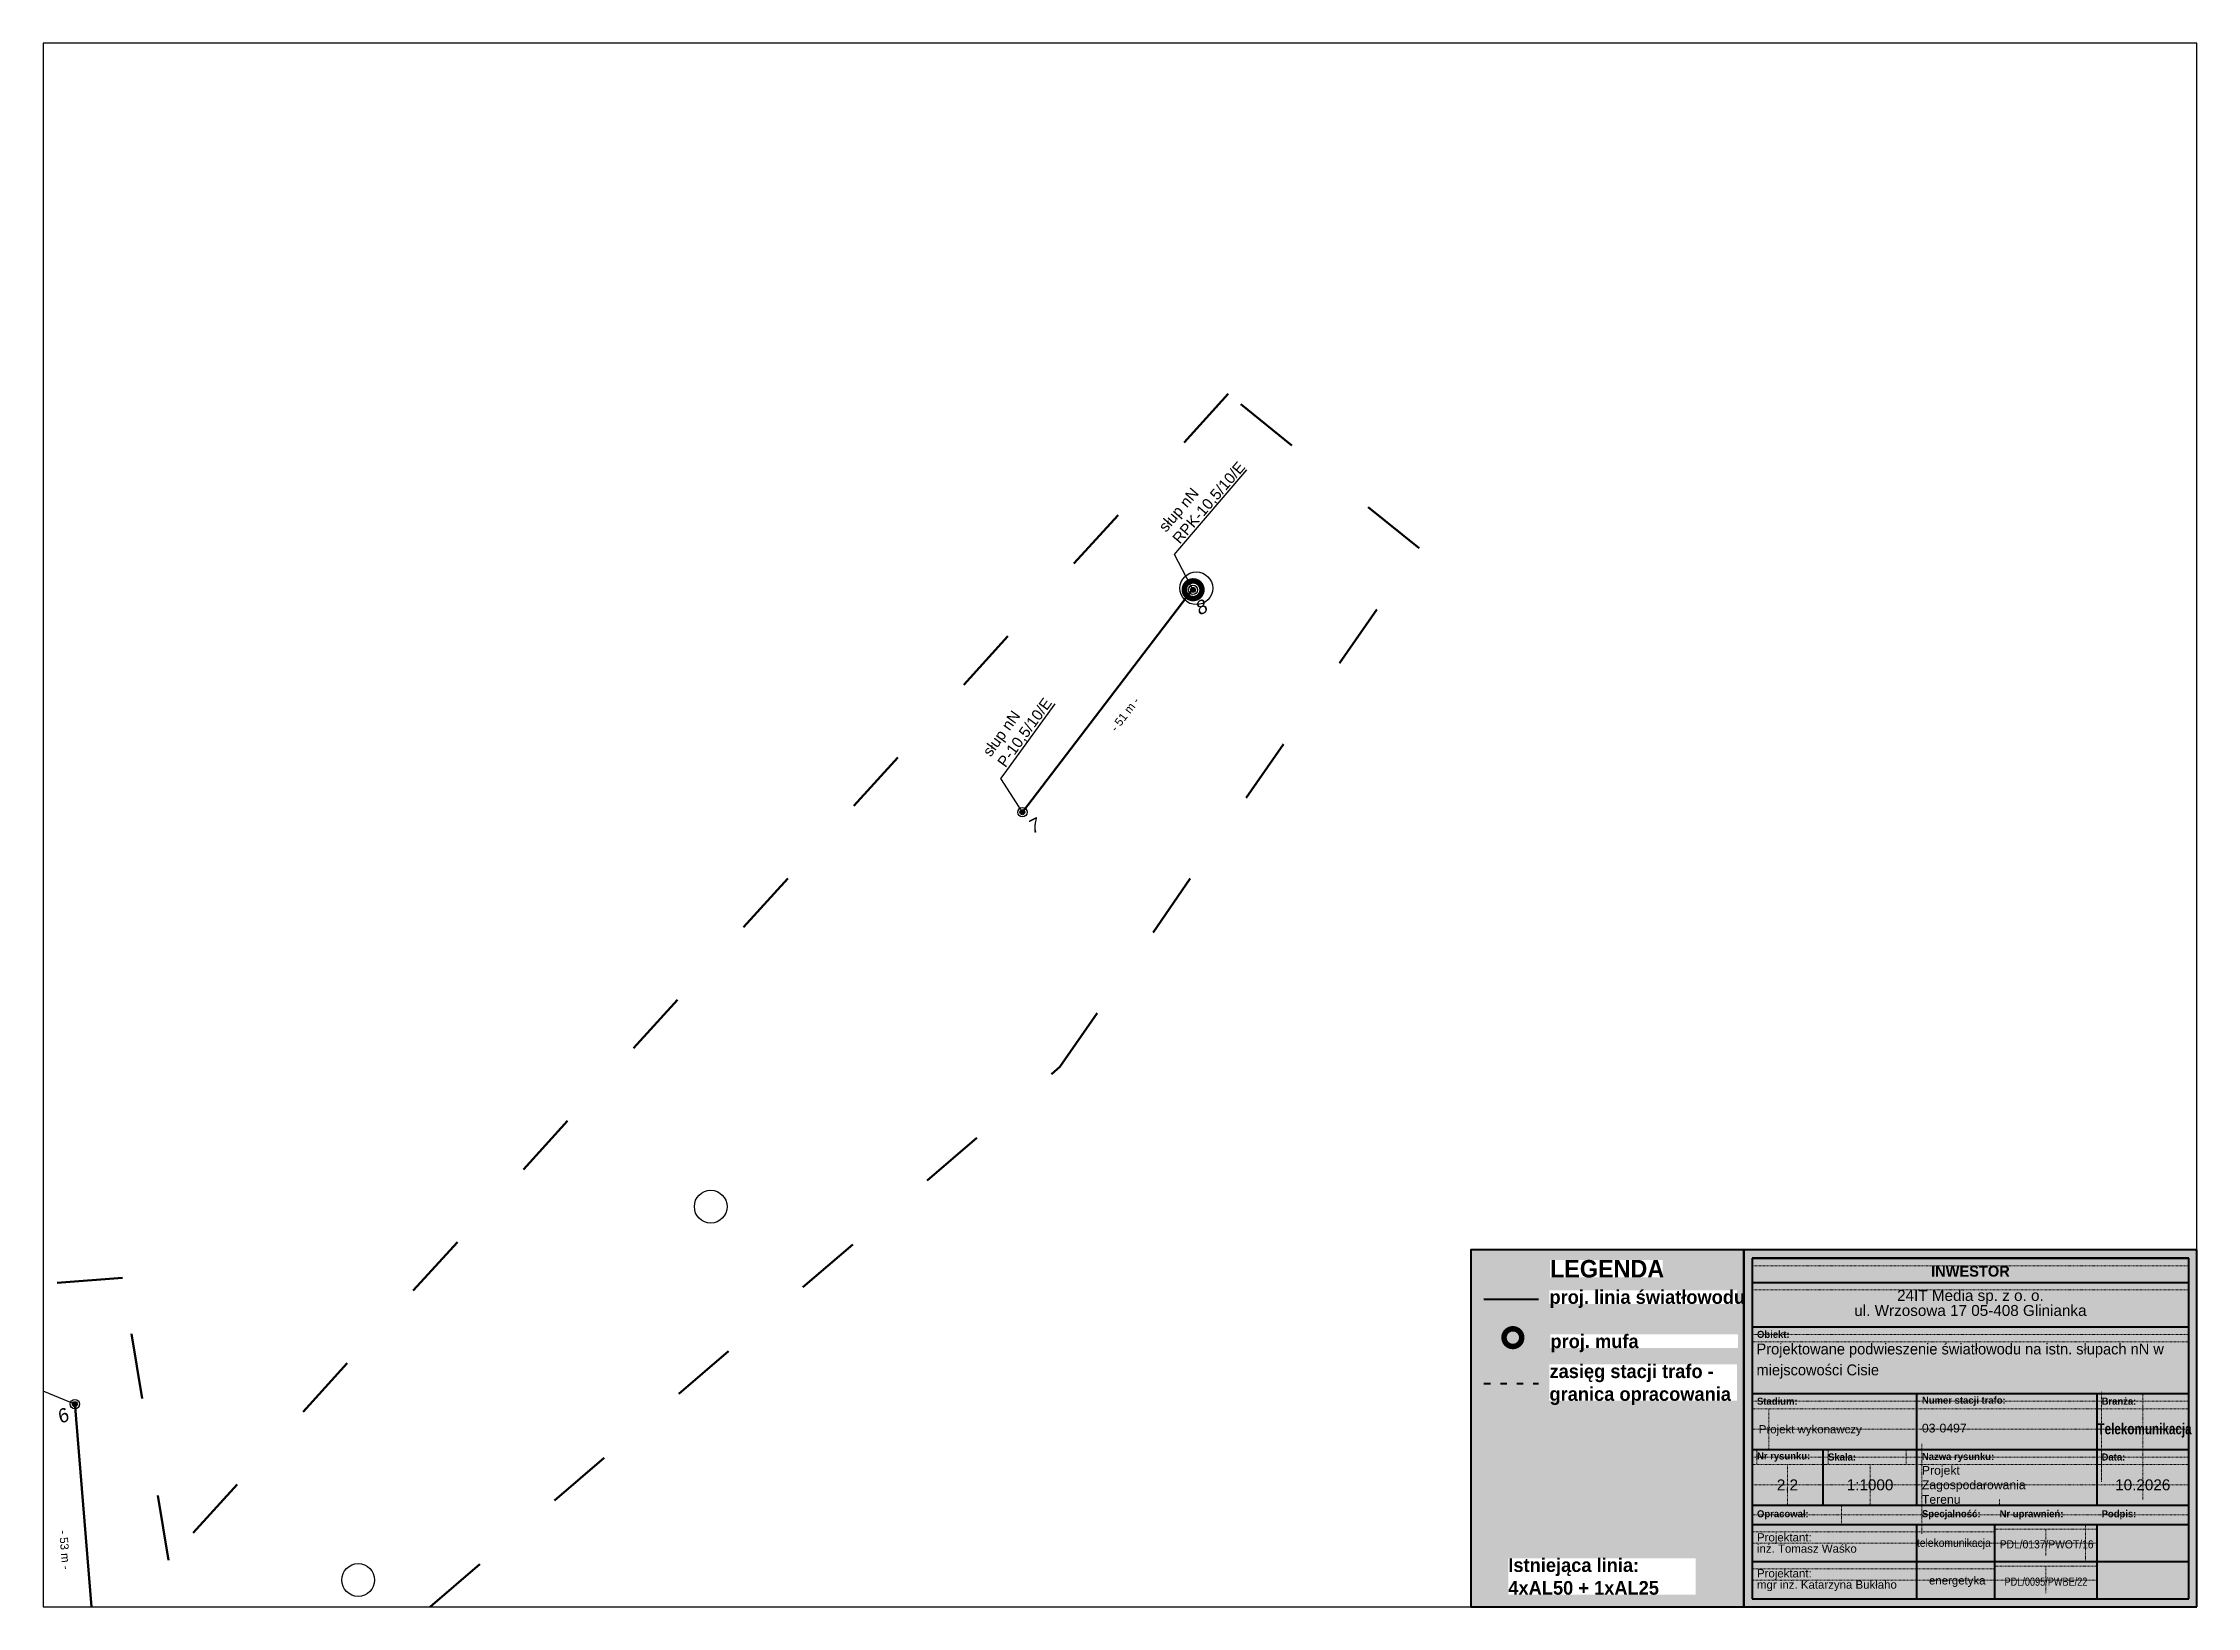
# Paper-space layout '497-2' of a CAD drawing. Header units: metres, sheet in millimetres. Extents: x 0 to 395, y 0 to 287.
# The model-space entities are those that its viewports show. They can reach past a viewport. Long polylines and large blocks are cut down to what shows.
import ezdxf
from ezdxf import colors
from ezdxf.entities.mleader import LeaderData, LeaderLine
from ezdxf.math import Vec2, Vec3

# ---------------------------------------------------------------- set-up
doc = ezdxf.new("R2010")
doc.units = ezdxf.units.M
for name, pattern in [('ACAD_ISO03W100', [30, 12, -18]), ('DGN Style 2', [0.005224, 0.003135, -0.00209]), ('GCAD_ISO03W100', [30, 12, -18])]:
    doc.linetypes.add(name, pattern=pattern)
for name, color, linetype, lineweight in [('!tele', 30, 'Continuous', 50), ('!trafo', 6, 'GCAD_ISO03W100', 50), ('00_Mufa', 3, 'Continuous', 30), ('@Tabelka', 7, 'Continuous', 13), ('_mm zasięg trafo', 6, 'ACAD_ISO03W100', 35), ('_numery', 7, 'Continuous', 40), ('_światłowód', 30, 'Continuous', 50)]:
    doc.layers.add(name, color=color, linetype=linetype, lineweight=lineweight)
doc.layers.add('@KonstrTabelki', color=253, linetype='DGN Style 2', lineweight=0, plot=False)
for name, color, linetype in [('_MM mufy', 3, 'Continuous'), ('_MM opisy', 7, 'Continuous'), ('_MM slupy', 5, 'Continuous'), ('DIM', 7, 'Continuous')]:
    doc.layers.add(name, color=color, linetype=linetype)
doc.styles.add('BardzoMale-PrawaGora', font='arial.ttf', dxfattribs={"height": 0.0025})
doc.styles.get("Standard").update_dxf_attribs({"font": 'arial.ttf'})
doc.dimstyles.new('opis linie', dxfattribs={"dimtxt": 1.5, "dimasz": 0.18, "dimexe": 0.18, "dimexo": 0.0625, "dimgap": 2.5, "dimtad": 4, "dimdec": 0, "dimzin": 0, "dimdsep": 46, "dimtxsty": 'Standard', "dimcen": 0.09, "dimse1": 1, "dimse2": 1, "dimsd1": 1, "dimsd2": 1, "dimclrt": 256, "dimadec": 0, "dimazin": 0, "dimtfac": 1, "dimtdec": 0, "dimtofl": 0, "dimtmove": 0, "dimatfit": 3, "dimfxl": 1, "dimtfill": 1, "dimtolj": 1, "dimtzin": 0, "dimarcsym": 0})

# ---------------------------------------------------------------- blocks, each defined once
blk = doc.blocks.new('tabelka')
at = {"true_color": 0xffffff, "transparency": 33554687}
h = blk.add_hatch(color=7, dxfattribs=at)
h.dxf.hatch_style = 1
h.paths.add_polyline_path([(-83, 65.41), (0, 65.41), (0, 0), (-83, 0)])
at = {"layer": '@KonstrTabelki', "lineweight": 0}
for p, q in [((-1.5, 62.52), (-81.5, 62.52)), ((-1.5, 58.08), (-81.5, 58.08)), ((-1.5, 49.94), (-81.5, 49.94)), ((-81.5, 48.55), (-1.5, 48.55)), ((-1.5, 37.69), (-81.5, 37.69)), ((-81.5, 36.3), (-1.5, 36.3)), ((-78.46, 36.3), (-78.46, 28.86)), ((-17.47, 39.44), (-17.47, 22.94)), ((-9.93, 19.68), (-9.93, 39.08)), ((-81.5, 32.58), (-1.5, 32.58)), ((-80.6, 28.86), (-80.6, 26.08)), ((-67.58, 28.86), (-67.58, 26.08)), ((-53.27, 26.08), (-53.27, 28.86)), ((-50.39, 29.9), (-50.39, 18.64)), ((-17.47, 28.86), (-17.47, 22.94)), ((-9.93, 19.68), (-9.93, 28.86)), ((-1.5, 27.47), (-81.5, 27.47)), ((-81.5, 26.08), (-1.5, 26.08)), ((-74.99, 18.64), (-74.99, 26.08)), ((-59.88, 18.64), (-59.88, 26.08)), ((-1.5, 27.47), (-18.36, 27.47)), ((-1.5, 22.36), (-81.5, 22.36)), ((-1.5, 22.36), (-18.36, 22.36)), ((-81.5, 16.88), (-1.5, 16.88)), ((-65.11, 18.64), (-65.11, 15.11)), ((-50.39, 18.64), (-50.39, 13.41)), ((-36.15, 19.68), (-36.15, 18.64)), ((-37.05, 13.77), (-81.5, 13.77)), ((-37.05, 14.25), (-18.36, 14.25)), ((-27.71, 14.25), (-27.71, 9.31)), ((-20.43, 15.11), (-20.43, 8.31)), ((-37.05, 11.71), (-81.5, 11.71)), ((-18.36, 11.71), (-37.05, 11.71)), ((-37.05, 6.97), (-81.5, 6.97)), ((-37.05, 4.9), (-81.5, 4.9)), ((-37.05, 7.44), (-18.36, 7.44)), ((-18.36, 4.9), (-37.05, 4.9)), ((-27.71, 7.44), (-27.71, 2.5))]:
    blk.add_line(p, q, dxfattribs=at)
at = {"layer": '@KonstrTabelki'}
for points in [[(-51.29, 28.86), (-51.29, 39.08)], [(-51.29, 18.64), (-51.29, 28.86)]]:
    blk.add_lwpolyline(points, dxfattribs=at)
at = {"layer": '@Tabelka', "lineweight": 40}
for p, q in [((0, 65.41), (-83, 65.41)), ((-83, 65.41), (-83, 0)), ((-81.5, 63.91), (-1.5, 63.91)), ((-1.5, 63.91), (-81.5, 63.91)), ((-81.5, 63.91), (-81.5, 1.5)), ((-1.5, 1.5), (-1.5, 63.91)), ((0, 0), (0, 65.41)), ((-81.5, 59.47), (-1.5, 59.47)), ((-81.5, 51.33), (-1.5, 51.33)), ((-81.5, 39.08), (-1.5, 39.08)), ((-81.5, 39.08), (-18.36, 39.08)), ((-51.29, 28.86), (-51.29, 39.08)), ((-51.29, 28.86), (-51.29, 35.67)), ((-18.36, 39.08), (-18.36, 28.86)), ((-81.5, 28.86), (-18.36, 28.86)), ((-68.48, 18.64), (-68.48, 28.86)), ((-51.29, 18.64), (-51.29, 28.86)), ((-18.36, 28.86), (-1.5, 28.86)), ((-18.36, 28.86), (-18.36, 18.64)), ((-51.29, 18.64), (-51.29, 25.45)), ((-18.36, 25.45), (-18.36, 18.64)), ((-81.5, 18.64), (-1.5, 18.64)), ((-81.5, 18.64), (-1.5, 18.64)), ((-81.5, 15.11), (-1.5, 15.11)), ((-51.29, 1.5), (-51.29, 15.11)), ((-37.05, 1.5), (-37.05, 15.11)), ((-18.36, 15.11), (-18.36, 1.5)), ((-81.5, 8.31), (-1.5, 8.31)), ((-81.5, 8.31), (-1.5, 8.31)), ((-81.5, 1.5), (-1.5, 1.5)), ((-83, 0), (0, 0))]:
    blk.add_line(p, q, dxfattribs=at)
at = {"layer": '@Tabelka'}
for s, insert, char_height, attachment_point, line_spacing_factor in [('{\\fLato Light|b1|i0|c238|p34;INWESTOR}', (-41.5, 62.52), 2, 2, 0.825), ('24IT Media sp. z o. o.\\Pul. Wrzosowa 17 05-408 Glinianka', (-41.5, 58.08), 2, 2, 0.825), ('{\\fLato Light|b1|i0|c238|p34;Obiekt:}', (-80.6, 49.94), 1.3, 4, 0.946154), ('{\\fLato Light|b1|i0|c238|p34;Branża:}', (-17.47, 37.69), 1.3, 4, 0.946154), ('Projekt wykonawczy', (-80.27, 32.34), 1.5, 4, 0.825), ('{\\fLato Light|b1|i0|c238|p34;\\W0.8;Telekomunikacja}', (-9.6, 32.34), 2, 5, 0.76875), ('{\\fLato Light|b1|i0|c238|p34;Nr rysunku:}', (-80.6, 27.47), 1.3, 4, 0.946154), ('{\\fLato Light|b1|i0|c238|p34;Skala:}', (-67.58, 27.47), 1.3, 4, 0.946154), ('{\\fLato Light|b1|i0|c238|p34;Nazwa rysunku:}', (-50.39, 27.38), 1.3, 4, 0.946154), ('{\\fLato Light|b1|i0|c238|p34;Data:}', (-17.47, 27.47), 1.3, 4, 0.946154), ('10.2026', (-9.93, 22.36), 2, 5, 0.825), ('{\\fLato Light|b1|i0|c238|p34;Opracował:}', (-80.6, 16.88), 1.3, 4, 0.946154), ('{\\fLato Light|b1|i0|c238|p34;Specjalność:}', (-50.39, 16.88), 1.3, 4, 0.946154), ('{\\fLato Light|b1|i0|c238|p34;Nr uprawnień:}', (-36.15, 16.88), 1.3, 4, 0.946154), ('{\\fLato Light|b1|i0|c238|p34;Podpis:}', (-17.47, 16.88), 1.3, 4, 0.946154)]:
    blk.add_mtext(s, dxfattribs=dict(at, insert=insert, char_height=char_height, attachment_point=attachment_point, line_spacing_factor=line_spacing_factor))
for s, insert, char_height, width, attachment_point, line_spacing_factor in [('{\\fLato Light|b1|i0|c238|p34;Stadium:}', (-80.6, 37.69), 1.3, 8.6456, 4, 0.946154), ('{\\fLato Light|b1|i0|c238|p34;Numer stacji trafo:}', (-50.39, 37.69), 1.3, 16.1141, 4, 0.946154), ('Projektant:\\Pinż. Tomasz Waśko', (-80.6, 11.71), 1.5, 27.9275, 4, 0.825), ('{\\W0.9;telekomunikacja}', (-44.53, 11.53), 1.5, 22.915, 5, 0.825), ('{\\W0.9;PDL/0137/PWOT/16}', (-27.54, 11.46), 1.5, 22.915, 5, 0.825), ('Projektant:\\Pmgr inż. Katarzyna Bukłaho', (-80.6, 4.9), 1.5, 27.9275, 4, 0.825), ('energetyka', (-43.91, 4.64), 1.5, 22.915, 5, 0.825), ('{\\W0.8;PDL/0095/PWBE/22}', (-27.66, 4.62), 1.5, 22.915, 5, 0.825)]:
    blk.add_mtext(s, dxfattribs=dict(at, insert=insert, char_height=char_height, width=width, attachment_point=attachment_point, line_spacing_factor=line_spacing_factor))
blk = doc.blocks.new('mufa')
at = {"layer": '_MM mufy'}
h = blk.add_hatch(color=256, dxfattribs=at)
h.dxf.hatch_style = 1
h.paths.add_polyline_path([(2.15, 0.12, 1), (-2.1, -0.05, 1)])
h.paths.add_polyline_path([(-1.1, -0.01, -1), (1.15, 0.08, -1)], flags=16)
h.paths.add_polyline_path([(-0.83, 0, -1), (0.88, 0.07, -1)], flags=0)
blk = doc.blocks.new('legenda')
at = {"true_color": 0xffffff, "transparency": 33554687}
h = blk.add_hatch(color=7, dxfattribs=at)
h.dxf.hatch_style = 1
h.paths.add_polyline_path([(-50, 65.41), (0, 65.41), (0, 0), (-50, 0)])
at = {"lineweight": 40}
blk.add_lwpolyline([(0, 65.41), (-50, 65.41), (-50, 0)], dxfattribs=at)
at = {"layer": '_mm zasięg trafo', "lineweight": 40, "ltscale": 0.1}
blk.add_lwpolyline([(-47.62, 40.95), (-37.62, 40.95)], dxfattribs=at)
at = {"layer": '_światłowód', "lineweight": 40}
blk.add_lwpolyline([(-47.62, 56.41), (-37.62, 56.41)], dxfattribs=at)
at = {"layer": '_mm zasięg trafo'}
blk.add_blockref('mufa', (-42.35, 49.31), dxfattribs=at)
at = {"layer": '_mm zasięg trafo', "bg_fill": 3, "box_fill_scale": 1, "bg_fill_color": 256, "bg_fill_transparency": 0}
for s, width, heights, insert, char_height, attachment_point in [('{\\fLato Light|b1|i0|c238|p34;\\C7;LEGENDA}', 20.65, [-3.27], (-35.53, 63.58), 3.2, 1), ('\\pxt4;{\\fLato Light|b1|i0|c238|p34;\\C7;proj. linia światłowodu}', 34.3358, [0], (-35.62, 56.41), 2.5, 4), ('\\pxt4;{\\fLato Light|b1|i0|c238|p34;\\C7;proj. mufa}', 34.3358, [0], (-35.44, 48.3), 2.5, 4), ('\\pxt4;{\\fLato Light|b1|i0|c238|p34;\\C7;zasięg stacji trafo - granica opracowania}', 34.3358, [-7.36], (-35.62, 40.72), 2.5, 4)]:
    blk.add_mtext_dynamic_manual_height_columns(s, width=width, gutter_width=1, heights=heights, dxfattribs=dict(at, insert=insert, char_height=char_height, attachment_point=attachment_point))
at = {"lineweight": 40}
blk.add_lwpolyline([(-50, 0), (0, 0), (0, 65.41)], dxfattribs=at)
at = {"layer": '_mm zasięg trafo', "insert": (-43.16, 5.56), "char_height": 2.5, "attachment_point": 4, "bg_fill": 3, "box_fill_scale": 1, "bg_fill_color": 256, "bg_fill_transparency": 0}
blk.add_mtext_dynamic_manual_height_columns('\\pxt4;{\\fLato Light|b1|i0|c238|p34;\\C7;Istniejąca linia:\\P4xAL50 + 1xAL25}', width=34.3358, gutter_width=1, heights=[-6.79], dxfattribs=at)
blk = doc.blocks.new('*D3356')
at = {"layer": 'DIM', "insert": (7528875.23, 5787762.69), "char_height": 1.5, "attachment_point": 5, "rotation": 52.6673, "bg_fill": 3, "box_fill_scale": 1.1, "bg_fill_color": 9, "bg_fill_true_color": 13158600, "bg_fill_transparency": 0}
blk.add_mtext('\\A1;- 51 m -', dxfattribs=at)
blk = doc.blocks.new('*D3357')
at = {"layer": 'DIM', "insert": (7528681.01, 5787609.59), "char_height": 1.5, "attachment_point": 5, "rotation": 274.6898, "bg_fill": 3, "box_fill_scale": 1.1, "bg_fill_color": 9, "bg_fill_true_color": 13158600, "bg_fill_transparency": 0}
blk.add_mtext('\\A1;- 53 m -', dxfattribs=at)
blk = doc.blocks.new('E')
at = {"layer": '_MM slupy'}
h = blk.add_hatch(color=256, dxfattribs=at)
h.dxf.hatch_style = 1
h.paths.add_polyline_path([(0.27, 0.37, 1), (-0.27, -0.37, 1)])
for radius in [0.857, 0.457]:
    blk.add_circle((0, 0), radius, dxfattribs=at)

msp = doc.modelspace()

# ---------------------------------------------------------------- linework, layer by layer
at = {"layer": '!tele'}
for points in [[(7528856.5, 5787744.75), (7528887.58, 5787785.5)], [(7528527.4, 5787533.77), (7528580.66, 5787532.59), (7528626.58, 5787527.36), (7528667.38, 5787564.96), (7528687.2, 5787583.28), (7528682.83, 5787636.55)]]:
    msp.add_lwpolyline(points, dxfattribs=at)
at = {"layer": '!trafo'}
msp.add_lwpolyline([(7528518.43, 5787561.07), (7528513.91, 5787515.13), (7528625.96, 5787502.95), (7528712.98, 5787569.14), (7528863.3, 5787698.07), (7528929.17, 5787793.14), (7528894.15, 5787821.41), (7528700.01, 5787607.71), (7528691.58, 5787659.46), (7528651.96, 5787656.43), (7528661.66, 5787584.7), (7528619.47, 5787550.11)], close=True, dxfattribs=at)
at = {"layer": '00_Mufa'}
for centre in [(7528888.32, 5787785.79), (7528799.36, 5787672.48), (7528734.77, 5787604.06)]:
    msp.add_circle(centre, 3, dxfattribs=at)

# ---------------------------------------------------------------- next in the draw order: dimensions: what is measured, and where the dimension line sits
at = {"layer": 'DIM'}
for p1, p2, picture, middle in [((7528856.5, 5787744.75), (7528887.58, 5787785.5), '*D3356', (7528875.23, 5787762.69)), ((7528682.83, 5787636.55), (7528687.2, 5787583.28), '*D3357', (7528681.01, 5787609.59))]:
    dim = msp.add_aligned_dim(p1=p1, p2=p2, distance=-0.75, dimstyle='opis linie', override={"dimpost": '- <> m -'}, dxfattribs=at)
    dim.commit()
    dim.dimension.update_dxf_attribs({"geometry": picture, "text_midpoint": middle})

# ---------------------------------------------------------------- next in the draw order: leaders
at = {"layer": '_MM opisy'}
ml = msp.add_multileader_mtext('Standard', dxfattribs=at)
ml.set_content('\\pxql;słup nN\\PRPK-10,5/10/E', color=256)
ml.set_leader_properties()
ml.build(insert=Vec2(0, 0))
ml.multileader.update_dxf_attribs({"has_text_frame": 1, "text_left_attachment_type": 5, "text_right_attachment_type": 5, "dogleg_length": 1, "arrow_head_size": 1})
ctx = ml.context
ctx.base_point, ctx.char_height, ctx.arrow_head_size, ctx.landing_gap_size, ctx.plane_origin, ctx.plane_x_axis, ctx.plane_y_axis = Vec3(7528884.96, 5787792.73), 2, 1, 1, Vec3(7528889.91, 5787785.87), Vec3(0.650791, 0.759257), Vec3(-0.759257, 0.650791)
ctx.left_attachment, ctx.right_attachment = 5, 5
notes = []
notes.append((ctx, [(0, (1, 1, 0), (7528884.31, 5787791.97), (0.650791, 0.759257), 1, [(0, [(7528887.71, 5787785.49)], 0, [])])]))
ctx.mtext.insert, ctx.mtext.text_direction, ctx.mtext.flow_direction = Vec3(7528881.24, 5787797.24), Vec3(0.650791, 0.759257), 5
ctx.mtext.has_bg_fill, ctx.mtext.bg_color, ctx.mtext.bg_scale_factor, ctx.mtext.bg_transparency, ctx.mtext.use_window_bg_color = 1, -1023410175, 1, 0, 1
ml = msp.add_multileader_mtext('Standard', dxfattribs=at)
ml.set_content('\\pxql;słup nN\\PP-10,5/10/E', color=256)
ml.set_leader_properties()
ml.build(insert=Vec2(0, 0))
ml.multileader.update_dxf_attribs({"has_text_frame": 1, "text_left_attachment_type": 5, "text_right_attachment_type": 5, "dogleg_length": 1, "arrow_head_size": 1})
ctx = ml.context
ctx.base_point, ctx.char_height, ctx.arrow_head_size, ctx.landing_gap_size, ctx.plane_origin, ctx.plane_x_axis, ctx.plane_y_axis = Vec3(7528853.11, 5787751.75), 2, 1, 1, Vec3(7528858.61, 5787745.32), Vec3(0.585916, 0.810372), Vec3(-0.810372, 0.585916)
ctx.left_attachment, ctx.right_attachment = 5, 5
notes.append((ctx, [(0, (1, 1, 0), (7528852.53, 5787750.94), (0.585916, 0.810372), 1, [(0, [(7528856.45, 5787744.76)], 0, [])])]))
ctx.mtext.insert, ctx.mtext.text_direction, ctx.mtext.flow_direction = Vec3(7528849.02, 5787755.94), Vec3(0.585916, 0.810372), 5
ctx.mtext.has_bg_fill, ctx.mtext.bg_color, ctx.mtext.bg_scale_factor, ctx.mtext.bg_transparency, ctx.mtext.use_window_bg_color = 1, -1023410175, 1, 0, 1
ml = msp.add_multileader_mtext('Standard', dxfattribs=at)
ml.set_content('\\pxql;słup nN\\PK-10,5/10/E', color=256)
ml.set_leader_properties()
ml.build(insert=Vec2(0, 0))
ml.multileader.update_dxf_attribs({"has_text_frame": 1, "text_left_attachment_type": 5, "text_right_attachment_type": 5, "dogleg_length": 1, "arrow_head_size": 1})
ctx = ml.context
ctx.base_point, ctx.char_height, ctx.arrow_head_size, ctx.landing_gap_size, ctx.plane_origin, ctx.plane_x_axis, ctx.plane_y_axis = Vec3(7528676.1, 5787640.06), 2, 1, 1, Vec3(7528684.3, 5787638.01), Vec3(0.007576, 0.999971), Vec3(-0.999971, 0.007576)
ctx.left_attachment, ctx.right_attachment = 5, 5
notes.append((ctx, [(0, (1, 1, 0), (7528676.09, 5787639.06), (0.007576, 0.999971), 1, [(0, [(7528682.87, 5787636.3)], 0, [])])]))
ctx.mtext.insert, ctx.mtext.text_direction, ctx.mtext.flow_direction = Vec3(7528670.34, 5787641.11), Vec3(0.007576, 0.999971), 5
ctx.mtext.has_bg_fill, ctx.mtext.bg_color, ctx.mtext.bg_scale_factor, ctx.mtext.bg_transparency, ctx.mtext.use_window_bg_color = 1, -1023410175, 1, 0, 1
for ctx, leaders in notes:
    for number, flags, end, landing, length, lines in leaders:
        leader = LeaderData()
        leader.index, (leader.has_last_leader_line, leader.has_dogleg_vector, leader.attachment_direction) = number, flags
        leader.last_leader_point, leader.dogleg_vector, leader.dogleg_length = Vec3(end), Vec3(landing), length
        for number, points, colour, breaks in lines:
            line = LeaderLine()
            line.index, line.vertices, line.color, line.breaks = number, Vec3.list(points), colors.encode_raw_color(colour), breaks
            leader.lines.append(line)
        ctx.leaders.append(leader)

# ---------------------------------------------------------------- next in the draw order: block references
at = {"color": 5, "lineweight": 70}
msp.add_blockref('mufa', (7528887.71, 5787785.49), dxfattribs=at)
for p, rotation in [((7528887.71, 5787785.49), 49.39870536158462), ((7528856.45, 5787744.76), 54.1322586843614), ((7528682.87, 5787636.3), 89.5659493701748)]:
    msp.add_blockref('E', p, dxfattribs=dict(rotation=rotation))

# ---------------------------------------------------------------- next in the draw order: texts
at = {"layer": '_numery', "oblique": 10}
for s, p in [('8', (7528888.81, 5787780.74)), ('7', (7528858.17, 5787740.68)), ('6', (7528680.26, 5787632.59))]:
    msp.add_text(s, height=2.5, rotation=25.925, dxfattribs=at).set_placement(p)

psp = doc.layouts.new('497-2')

# ---------------------------------------------------------------- linework, layer by layer
psp.add_lwpolyline([(0, 0), (394.6, 0), (394.6, 286.57), (0, 286.57)], close=True)

# ---------------------------------------------------------------- block references
psp.add_blockref('tabelka', (394.6, 0))

# ---------------------------------------------------------------- texts
at = {"color": 18, "true_color": 0x000000, "insert": (313.91, 48.27), "char_height": 2, "width": 76.9558, "attachment_point": 1, "line_spacing_factor": 0.825, "style": 'BardzoMale-PrawaGora'}
psp.add_mtext('\\pxsm1.15,ql;{\\fLato Light|b0|i0|c238|p34;\\C256;Projektowane podwieszenie światłowodu na istn. słupach nN w miejscowości Cisie}', dxfattribs=at)
at = {"color": 1, "char_height": 1.6, "width": 26.3577, "attachment_point": 4}
for s, insert in [('{\\C18;\\c0;03-0497}', (344.21, 32.76, 1)), ('{\\C18;\\c0;Projekt Zagospodarowania Terenu}', (344.21, 22.36, 1))]:
    psp.add_mtext(s, dxfattribs=dict(at, insert=insert))
at = {"char_height": 2, "attachment_point": 5, "line_spacing_factor": 0.825}
for s, insert in [('2.2', (319.57, 22.36)), ('1:1000', (334.71, 22.36))]:
    psp.add_mtext(s, dxfattribs=dict(at, insert=insert))

# ---------------------------------------------------------------- next in the draw order: block references
psp.add_blockref('legenda', (311.6, 0))

# ---------------------------------------------------------------- next in the draw order: viewports
at = {"layer": '0'}
psp.add_viewport(center=(197.3, 143.28), size=(394.6, 286.5674), view_center_point=(7528874.34, 5787742.41), view_height=286.5674, dxfattribs=at)

doc.saveas('drawing.dxf')
